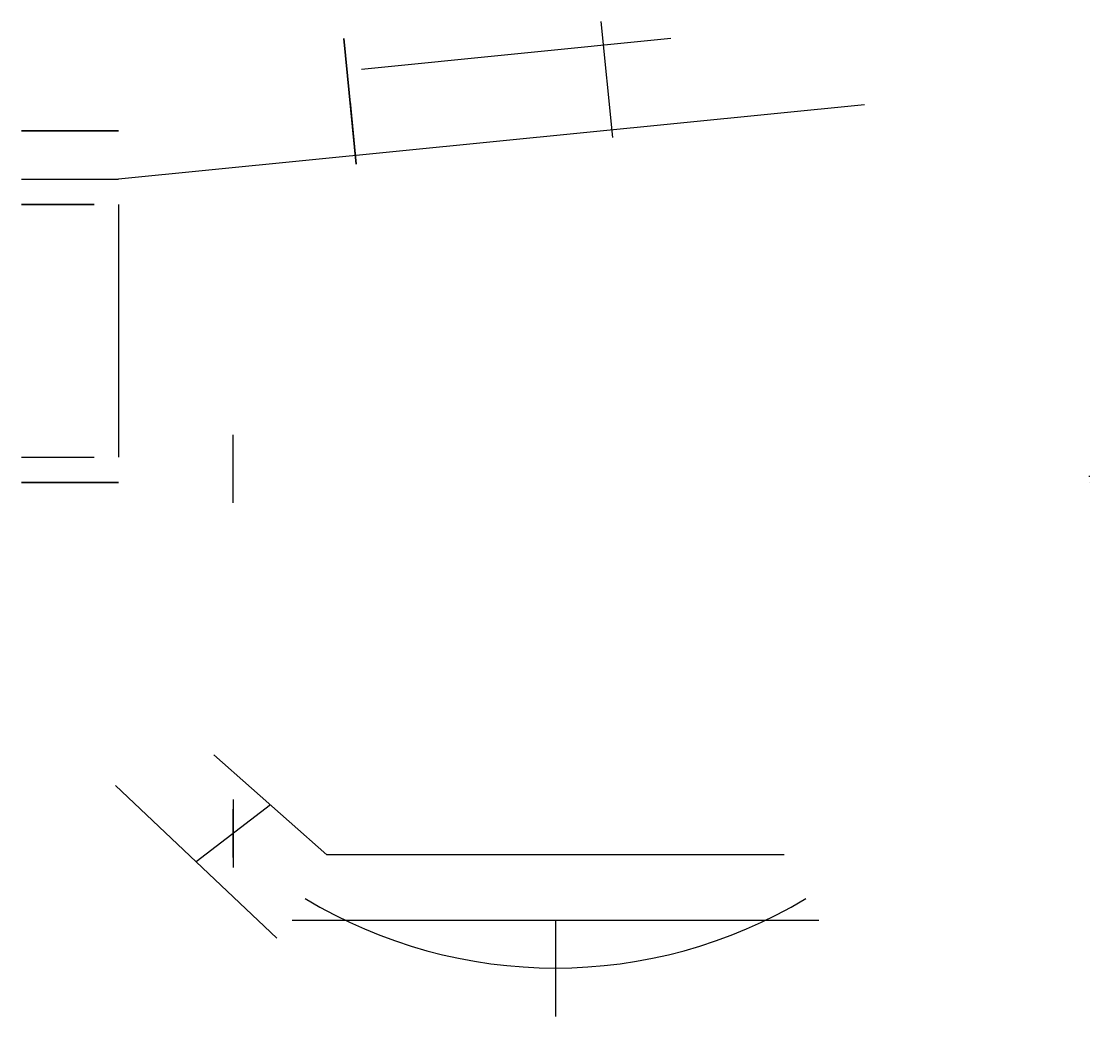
# Model space of a CAD drawing. Header units: inches. Extents: x 3.1 to 8.6, y 0.3 to 11.4.
# Drawn here: x 3.12 to 8.62, y 0.34 to 5.46 of the extents above; entities outside this region: 3.
import ezdxf

# ---------------------------------------------------------------- set-up
doc = ezdxf.new("R2010")
doc.units = ezdxf.units.IN
doc.header["$MEASUREMENT"] = 0

msp = doc.modelspace()

# ---------------------------------------------------------------- linework, layer by layer
at = {"extrusion": (-0.099336, 0.995054, 1.74583e-14)}
for p, q in [((4.5747, 11.2377, -2.9109), (6.1666, 11.3966, -2.9109)), ((5.3707, 11.3172, -2.9109), (6.1666, 11.3966, -2.9109)), ((5.3707, 11.3172, -2.9109), (4.5747, 11.2377, -2.9109)), ((6.1666, 4.8637, -3.7359), (6.107, 5.4607, -3.7359)), ((6.1666, 4.8637, -3.7359), (6.107, 5.4607, -3.7359))]:
    msp.add_line(p, q, dxfattribs=at)
for p, q in [((4.8457, 4.7251, -12.2125), (4.7811, 5.3718, -13.0375)), ((4.7811, 5.3718, -12.2125), (4.8457, 4.7251, -13.0375)), ((6.4648, 5.3718, -6.8843), (4.8729, 5.2129, -6.8843)), ((3.6214, 4.8978, 0.8987), (3.1214, 4.8978, 0.5587)), ((3.1214, 4.8978, 0.8987), (3.6214, 4.8978, 0.5587)), ((4.2126, 2.9825, 3.9993), (4.2126, 3.3325, 3.9993)), ((3.6214, 3.0878, 1.1487), (3.1214, 3.0878, 1.1487)), ((3.6214, 3.0878, 1.1487), (3.1214, 3.0878, 0.3087)), ((3.1214, 3.0878, 1.1487), (3.6214, 3.0878, 0.3087)), ((8.6214, 3.1164, 0.1794), (8.6214, 3.1221, 0.0696)), ((8.6214, 3.0878, 1.1487), (8.6214, 3.0878, 0.3087)), ((4.6947, 1.17, 1.1487), (4.1122, 1.6851, 1.1487)), ((3.6066, 1.5278, 1.1487), (4.437, 0.7415, 1.1487)), ((4.4034, 1.4276, 1.1487), (4.0218, 1.1347, 1.1487)), ((4.2126, 1.1561, 1.3987), (4.2126, 1.4061, 1.3987)), ((4.5157, 0.8335, 0.7287), (7.2271, 0.8335, 0.7287)), ((5.8714, 0.8335, 0.7287), (5.8714, 0.3378, 0.7287)), ((5.8714, 0.3378, 0.7287), (5.8714, 0.3378, 0.3087))]:
    msp.add_line(p, q)
at = {"extrusion": (7.10543e-15, -1, 1.42109e-14)}
msp.add_line((7.4624, 5.0313, 1.1487), (3.6214, 4.6478, 1.1487), dxfattribs=at)
at = {"extrusion": (0.995054, 0.099336, -3.42583e-15)}
for p, q in [((4.8134, 5.0484, -12.625), (4.8457, 4.7251, -12.625)), ((4.8457, 4.7251, -12.1687), (4.8457, 4.7251, -12.2562)), ((4.8457, 4.7251, -12.2125), (4.8457, 4.7251, -12.3))]:
    msp.add_line(p, q, dxfattribs=at)
at = {"extrusion": (-1, 0, 6.12323e-17)}
for p, q in [((3.1214, 4.6478, 1.1487), (3.6214, 4.6478, 0.3087)), ((3.1214, 4.6478, 0.3087), (3.6214, 4.6478, 1.1487)), ((3.1214, 4.5178, 1.0787), (3.4964, 4.5178, 1.0787)), ((3.4964, 4.5178, 0.3787), (3.1214, 4.5178, 0.3787)), ((3.4964, 4.5178, 1.0787), (3.4964, 4.5178, 0.3787)), ((3.6214, 4.5178, 0.3787), (3.6214, 3.2178, 1.0787)), ((3.1214, 3.2178, 1.0787), (3.4964, 3.2178, 1.0787)), ((3.1214, 3.0878, 0.3087), (3.6214, 3.0878, 1.1487)), ((3.1214, 3.0878, 1.1487), (3.6214, 3.0878, 0.3087))]:
    msp.add_line(p, q, dxfattribs=at)
at = {"extrusion": (5.32907e-15, 1, 0)}
msp.add_line((3.3046, 3.0878, 0.8409), (3.4381, 3.0878, 0.6165), dxfattribs=at)
at = {"extrusion": (1.77636e-15, 1, 0)}
msp.add_line((4.2126, 1.4561, 1.2869), (4.2126, 1.1061, 1.2869), dxfattribs=at)
at = {"color": 5, "extrusion": (1.29674e-12, 1.72687e-12, -1)}
msp.add_line((7.048, 1.17, 0.7287), (4.6947, 1.17, 0.7287), dxfattribs=at)
at = {"extrusion": (1.29674e-12, 1.72687e-12, -1)}
msp.add_line((7.0309, 1.17, 0.7287), (4.7118, 1.17, 0.7287), dxfattribs=at)
msp.add_arc((5.8714, 3.0878, 0.7287), 2.5, 238.978, 301.022)
msp.add_arc((5.8714, 3.0878, 0.7287), 2.5, 238.978, 301.022)

doc.saveas('drawing.dxf')
